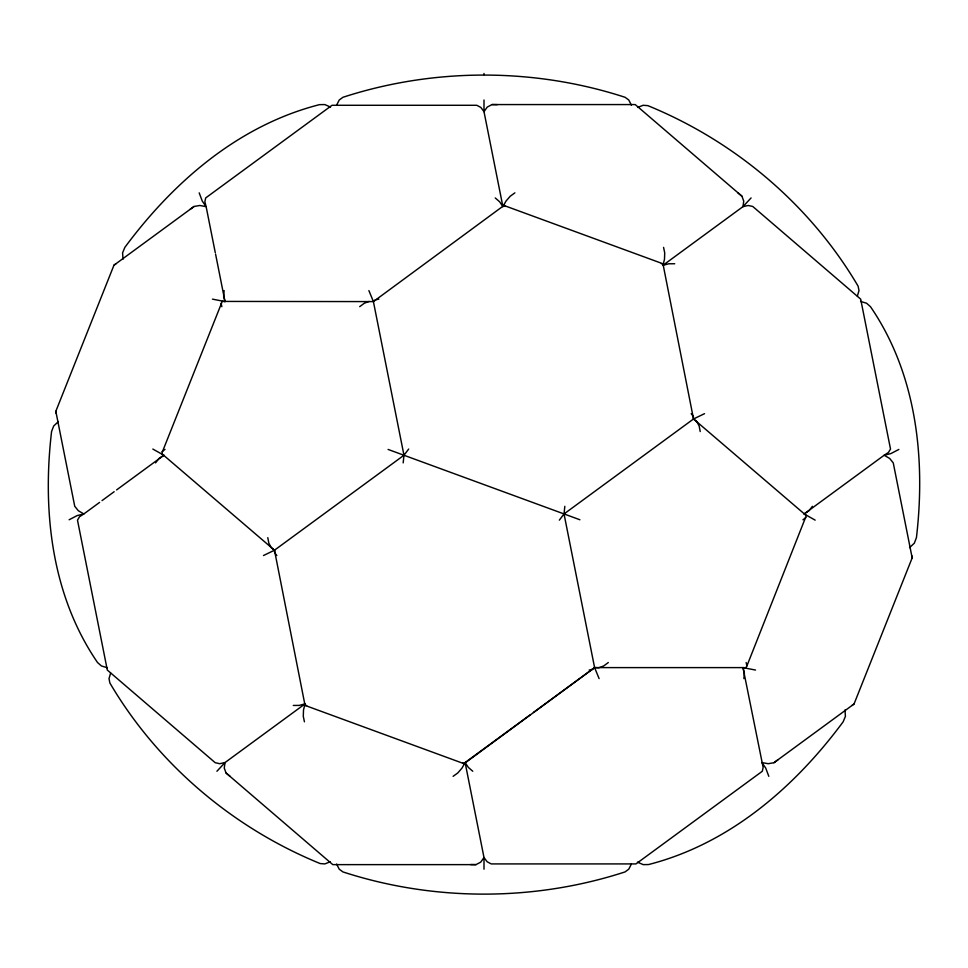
<?xml version="1.0" encoding="UTF-8"?>
<svg xmlns="http://www.w3.org/2000/svg" width="968" height="968" viewBox="0 0 968 968"><rect width="100%" height="100%" fill="white"/><g stroke="black" fill="none" stroke-linecap="round" stroke-linejoin="round"><path stroke-width="1.45" d="M403.172 462.885L403.971 455.25L408.678 449.055M564.828 506.312L564.029 513.947L559.335 520.143M224.128 290.594L223.62 296.087L225.012 301.592L212.464 299.136M743.884 678.604L744.38 673.099L742.988 667.605L594.594 667.605L533.453 712.448M529.859 715.086L465.112 762.566L484 857.539L487.134 861.75L491.199 863.916L635.976 863.916L762.312 771.254L763.135 767.43L742.988 667.605L745.759 667.763L746.897 665.96L806.308 515.593L693.524 418.975L662.947 263.78L503.965 205.482L373.406 301.592L222.241 301.423L161.692 453.593L274.476 550.211L305.053 705.406L464.035 763.704L594.594 667.605L598.817 667.763L603.693 665.96L608.315 662.523M293.292 705.454L299.233 705.406L305.041 703.881L303.504 709.967L303.286 716.332L304.424 721.801M674.708 263.744L668.767 263.78L662.959 265.317L664.496 259.23L664.713 252.854L663.576 247.397M110.63 673.099L109.009 678.604L109.88 682.997C157.663 764.248 233.07 827.979 320.178 863.565L324.825 863.916L330.342 861.75M857.37 296.087L858.991 290.594L858.12 286.189C810.337 204.95 734.93 141.207 647.822 105.633L643.175 105.282L637.658 107.436M99.607 502.38L83.841 513.947L78.335 510.729L74.742 506.312L55.829 411.291L113.958 265.208L194.036 206.487L199.783 205.482L206.123 206.632L215.283 252.672M768.81 776.324L765.724 768.084L761.876 762.566L768.217 763.704L773.964 762.711L854.042 703.99L912.171 557.907L893.258 462.885L889.677 458.457L884.159 455.25L804.13 513.947L815.177 520.143M336.622 105.137L339.236 100.007L342.938 97.284C433.966 67.675 534.034 67.675 625.074 97.284L628.776 100.007L631.39 105.137M631.39 864.049L628.764 869.191L625.062 871.914C534.034 901.523 433.966 901.523 342.926 871.914L339.224 869.191L336.61 864.049M495.229 197.932L499.633 201.767L502.9 206.632L505.986 201.102L510.245 196.214L514.879 192.862M472.771 771.254L468.367 767.43L465.112 762.566L462.014 768.084L457.755 772.984L453.121 776.324M155.57 462.885L159.018 458.457L163.882 455.25L152.823 449.055M812.43 506.312L808.982 510.729L804.13 513.947M216.917 771.254L225.012 762.566L305.041 703.881M751.083 197.932L742.988 206.632L662.959 265.317M465.112 762.566L464.035 763.704L462.813 762.711M58.431 421.552L53.676 426.017L51.57 431.546C42.277 510.814 51.437 595.187 97.526 662.523L101.422 665.96L107.424 667.763M909.569 547.646L914.324 543.181L916.43 537.651C925.723 458.372 916.563 373.999 870.474 306.674L866.59 303.238L860.576 301.423M263.478 555.535L274.476 550.211L403.971 455.25L373.406 301.592L375.342 299.814L378.851 299.136M69.127 519.768L77.138 515.593L83.841 513.947L79.521 516.755L77.488 520.143L107.315 670.062L215.223 762.711L219.748 763.704L225.012 762.566L224.261 768.084L226.052 772.984L332.786 864.63L475.99 864.63L480.733 862.137L484 857.539L484 869.191M898.873 449.43L890.862 453.593L884.159 455.25L888.479 452.431L890.512 449.055L860.685 299.136L752.777 206.487L748.252 205.482L742.988 206.632L743.739 201.102L741.948 196.214L635.214 104.568L492.01 104.568L487.267 107.061L484 111.659L502.9 206.632M359.697 306.674L364.307 303.238L369.183 301.423M102.039 500.601L114.163 491.708M116.583 489.929L163.882 455.25M190.043 209.415L194.036 206.487M113.958 265.208L115.954 263.744M852.046 705.454L854.042 703.99M773.964 762.711L777.957 759.783M162.104 451.524L165.032 449.43M802.968 519.768L805.896 517.662M704.535 413.663L693.524 418.975L564.029 513.947L594.594 667.605L599.107 678.604M589.149 670.062L592.658 669.384M492.01 104.568L497.322 104.641M470.678 864.557L475.99 864.63M661.35 263.744L662.947 263.78M305.053 705.406L306.65 705.454M755.536 670.062L742.988 667.605M388.083 449.43L579.917 519.768M330.511 107.061L324.788 104.568L319.5 104.641C238.806 125.247 173.478 181.718 124.848 247.384L122.585 252.854L123.021 259.23M637.489 862.137L643.212 864.63L648.5 864.557C729.194 843.951 794.522 787.48 843.152 721.801L845.415 716.332L844.979 709.967M503.965 205.482L505.187 206.487M737.931 192.862L741.948 196.214M226.052 772.984L230.069 776.324M691.176 413.663L693.306 416.409L693.524 418.975L696.779 421.552L699.162 426.017L700.215 431.546M276.824 555.535L274.694 552.788L274.476 550.211L271.221 547.646L268.838 543.181L267.785 537.651M373.406 301.592L368.893 290.594M746.159 662.523L746.897 665.96M221.103 303.238L221.841 306.674M911.699 555.535L912.171 557.907M55.829 411.291L56.301 413.663M215.574 254.112L225.012 301.592M199.19 192.862L202.276 201.102L206.123 206.632L204.865 201.767L205.688 197.932L332.024 105.282L476.8 105.282L480.866 107.436L484 111.659L484 100.007M484 73.459L484 74.645"/></g></svg>
